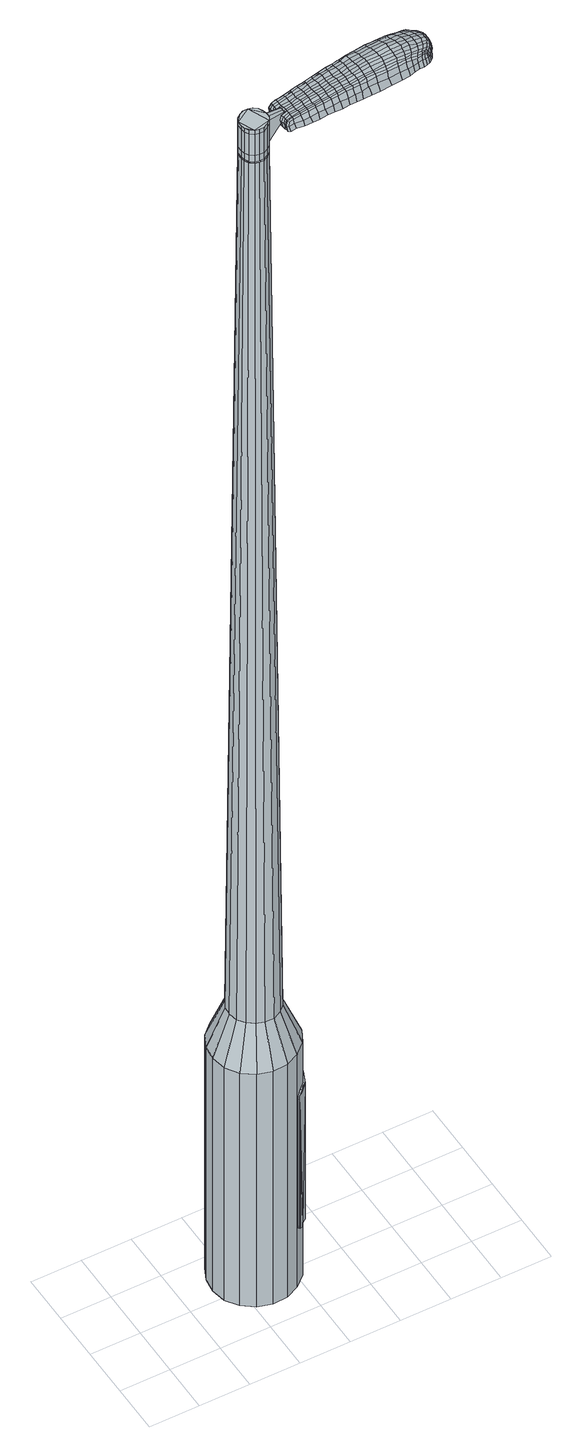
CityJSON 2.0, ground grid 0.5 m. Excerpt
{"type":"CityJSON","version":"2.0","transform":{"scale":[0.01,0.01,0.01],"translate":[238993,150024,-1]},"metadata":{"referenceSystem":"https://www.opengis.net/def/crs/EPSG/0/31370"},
"CityObjects":{
"object1":{"type":"GenericCityObject","attributes":{"cluster":875,"mean_distance_to_centroid":0.294,"new_centroid_x":238994.19,"new_centroid_y":150024.62,"mean_distance_to_camera":12.63,"H1":6.26,"H2":5.08,"Z_final":111.78,"cluster2":-1,"proj_x":238994.61,"proj_y":150031.89,"id_line":88950,"bearing_l":93.27,"distance":7.28,"orientation":"right","G_obj":3.27},"geometry":[{"type":"MultiSurface","lod":"2","boundaries":[[[0,1,2,3]],[[1,4,5,2]],[[4,6,7,5]],[[6,8,9,7]],[[8,10,11,9]],[[10,12,13,11]],[[12,14,15,13]],[[14,16,17,15]],[[16,18,19,17]],[[18,20,21,19]],[[20,22,23,21]],[[22,24,25,23]],[[24,26,27,25]],[[26,28,29,27]],[[28,30,31,29]],[[30,32,33,31]],[[32,34,35,33]],[[34,0,3,35]],[[36,37,38,39]],[[38,40,41,42]],[[41,43,42]],[[42,44,45,46]],[[45,47,46]],[[46,48,49,50]],[[49,51,50]],[[42,46,50,38]],[[50,52,39,38]],[[53,36,39]],[[2,5,7,35]],[[7,9,11,15]],[[11,13,15]],[[15,17,19,23]],[[19,21,23]],[[23,25,27,31]],[[27,29,31]],[[15,23,31,7]],[[31,33,35,7]],[[3,2,35]],[[1,0,54,55]],[[0,34,56,54]],[[34,32,57,56]],[[32,30,58,57]],[[30,28,59,58]],[[28,26,60,59]],[[26,24,61,60]],[[24,22,62,61]],[[22,20,63,62]],[[20,18,64,63]],[[18,16,65,64]],[[16,14,66,65]],[[14,12,67,66]],[[12,10,68,67]],[[10,8,69,68]],[[8,6,70,69]],[[6,4,71,70]],[[4,1,55,71]],[[55,54,72,73]],[[54,56,74,72]],[[56,57,75,74]],[[57,58,76,75]],[[58,59,77,76]],[[59,60,78,77]],[[60,61,79,78]],[[61,62,80,79]],[[62,63,81,80]],[[63,64,82,81]],[[64,65,83,82]],[[65,66,84,83]],[[66,67,85,84]],[[67,68,86,85]],[[68,69,87,86]],[[69,70,88,87]],[[70,71,89,88]],[[71,55,73,89]],[[72,90,91,92]],[[74,93,90,72]],[[94,95,93,74]],[[96,97,95,94]],[[77,98,97,96]],[[78,99,98,77]],[[79,100,99,78]],[[101,102,100,79]],[[103,104,102,101]],[[82,105,104,103]],[[83,106,105,82]],[[107,108,106,83]],[[109,110,108,107]],[[111,112,110,109]],[[87,113,112,111]],[[88,114,113,87]],[[115,116,114,88]],[[92,91,116,115]],[[117,118,119,120]],[[121,117,120,122]],[[123,121,122,124]],[[125,123,124,126]],[[127,125,126,128]],[[129,127,128,130]],[[131,129,130,132]],[[133,131,132,134]],[[135,133,134,136]],[[137,135,136,138]],[[139,137,138,140]],[[141,139,140,142]],[[143,141,142,144]],[[145,143,144,146]],[[147,145,146,148]],[[149,147,148,150]],[[73,72,92]],[[75,94,74]],[[75,76,96,94]],[[76,77,96]],[[80,101,79]],[[80,81,103,101]],[[81,82,103]],[[84,107,83]],[[84,85,109,107]],[[85,86,111,109]],[[86,87,111]],[[89,115,88]],[[89,73,92,115]],[[151,91,90]],[[151,152,116,91]],[[152,114,116]],[[153,112,113]],[[153,154,110,112]],[[154,155,108,110]],[[155,106,108]],[[156,104,105]],[[156,157,102,104]],[[157,100,102]],[[158,97,98]],[[158,159,95,97]],[[159,93,95]],[[39,52,149,160]],[[151,90,161,150]],[[53,39,160,118]],[[90,93,119,161]],[[36,53,118,117]],[[93,159,120,119]],[[37,36,117,121]],[[159,158,122,120]],[[38,37,121,123]],[[158,98,124,122]],[[40,38,123,125]],[[98,99,126,124]],[[41,40,125,127]],[[99,100,128,126]],[[43,41,127,129]],[[100,157,130,128]],[[42,43,129,131]],[[157,156,132,130]],[[44,42,131,133]],[[156,105,134,132]],[[45,44,133,135]],[[105,106,136,134]],[[47,45,135,137]],[[106,155,138,136]],[[46,47,137,139]],[[155,154,140,138]],[[48,46,139,141]],[[154,153,142,140]],[[49,48,141,143]],[[153,113,144,142]],[[51,49,143,145]],[[113,114,146,144]],[[50,51,145,147]],[[114,152,148,146]],[[52,50,147,149]],[[152,151,150,148]],[[149,150,162,163]],[[150,161,164,162]],[[161,119,165,164]],[[119,118,166,165]],[[118,160,167,166]],[[160,149,163,167]],[[168,169,170,171]],[[172,168,171,173]],[[168,172,174,175]],[[169,168,175,176]],[[177,178,179,180]],[[181,177,180,182]],[[177,181,183,184]],[[178,177,184,185]],[[186,187,188,189]],[[190,186,189,191]],[[186,190,192,193]],[[187,186,193,194]],[[195,196,197,198]],[[199,195,198,200]],[[195,199,201,202]],[[196,195,202,203]],[[204,205,206,207]],[[208,204,207,209]],[[204,208,210,211]],[[205,204,211,212]],[[213,214,215,216]],[[217,213,216,218]],[[213,217,219,220]],[[214,213,220,221]],[[222,223,224,225]],[[214,222,225,215]],[[222,214,221,226]],[[223,222,226,227]],[[228,229,230,231]],[[223,228,231,224]],[[228,223,227,232]],[[229,228,232,233]],[[234,172,173,235]],[[229,234,235,230]],[[234,229,233,236]],[[172,234,236,174]],[[237,238,239,240]],[[241,237,240,242]],[[237,241,243,244]],[[238,237,244,245]],[[246,247,248,249]],[[238,246,249,239]],[[246,238,245,250]],[[247,246,250,251]],[[252,253,254,255]],[[247,252,255,248]],[[252,247,251,256]],[[253,252,256,257]],[[258,259,260,261]],[[253,258,261,254]],[[258,253,257,262]],[[259,258,262,263]],[[264,169,176,265]],[[259,264,265,260]],[[264,259,263,266]],[[169,264,266,170]],[[267,268,269,270]],[[271,267,270,272]],[[267,271,273,274]],[[268,267,274,275]],[[276,277,278,279]],[[268,276,279,269]],[[276,268,275,280]],[[277,276,280,281]],[[282,283,284,285]],[[277,282,285,278]],[[282,277,281,286]],[[283,282,286,287]],[[288,181,182,289]],[[283,288,289,284]],[[288,283,287,290]],[[181,288,290,183]],[[291,292,293,294]],[[295,291,294,296]],[[291,295,297,298]],[[292,291,298,299]],[[300,301,302,303]],[[292,300,303,293]],[[300,292,299,304]],[[301,300,304,305]],[[306,307,308,309]],[[301,306,309,302]],[[306,301,305,310]],[[307,306,310,311]],[[312,313,314,315]],[[307,312,315,308]],[[312,307,311,316]],[[313,312,316,317]],[[318,178,185,319]],[[313,318,319,314]],[[318,313,317,320]],[[178,318,320,179]],[[321,207,206,322]],[[323,321,322,324]],[[321,323,325,326]],[[207,321,326,209]],[[327,323,324,328]],[[329,327,328,330]],[[327,329,331,332]],[[323,327,332,325]],[[333,329,330,334]],[[335,333,334,336]],[[333,335,337,338]],[[329,333,338,331]],[[339,335,336,340]],[[341,339,340,342]],[[339,341,343,344]],[[335,339,344,337]],[[345,341,342,346]],[[196,345,346,197]],[[345,196,203,347]],[[341,345,347,343]],[[348,349,194,193]],[[350,348,193,192]],[[348,350,351,352]],[[349,348,352,353]],[[354,355,353,352]],[[356,354,352,351]],[[354,356,357,358]],[[355,354,358,359]],[[360,361,359,358]],[[362,360,358,357]],[[360,362,363,364]],[[361,360,364,365]],[[366,367,365,364]],[[368,366,364,363]],[[366,368,201,199]],[[367,366,199,200]],[[369,370,371,372]],[[271,369,372,273]],[[369,271,272,373]],[[370,369,373,374]],[[375,190,191,376]],[[370,375,376,371]],[[375,370,374,377]],[[190,375,377,192]],[[378,379,380,381]],[[217,378,381,219]],[[378,217,218,382]],[[379,378,382,383]],[[384,385,386,387]],[[379,384,387,380]],[[384,379,383,388]],[[385,384,388,389]],[[390,187,194,391]],[[385,390,391,386]],[[390,385,389,392]],[[187,390,392,188]],[[393,394,395,396]],[[175,393,396,176]],[[393,175,174,397]],[[394,393,397,398]],[[399,400,401,402]],[[394,399,402,395]],[[399,394,398,403]],[[400,399,403,404]],[[405,198,197,406]],[[400,405,406,401]],[[405,400,404,407]],[[198,405,407,200]],[[408,409,410,411]],[[180,408,411,182]],[[408,180,179,412]],[[409,408,412,413]],[[414,202,201,415]],[[409,414,415,410]],[[414,409,413,416]],[[202,414,416,203]],[[417,418,419,420]],[[295,417,420,297]],[[417,295,296,421]],[[418,417,421,422]],[[423,208,209,424]],[[418,423,424,419]],[[423,418,422,425]],[[208,423,425,210]],[[426,427,428,429]],[[241,426,429,243]],[[426,241,242,430]],[[427,426,430,431]],[[432,433,434,435]],[[427,432,435,428]],[[432,427,431,436]],[[433,432,436,437]],[[438,205,212,439]],[[433,438,439,434]],[[438,433,437,440]],[[205,438,440,206]],[[441,442,431,430]],[[240,441,430,242]],[[441,240,239,443]],[[442,441,443,444]],[[445,446,437,436]],[[442,445,436,431]],[[445,442,444,447]],[[446,445,447,448]],[[449,322,206,440]],[[446,449,440,437]],[[449,446,448,450]],[[322,449,450,324]],[[451,452,453,454]],[[298,451,454,299]],[[451,298,297,420]],[[452,451,420,419]],[[455,326,325,456]],[[452,455,456,453]],[[455,452,419,424]],[[326,455,424,209]],[[457,458,444,443]],[[249,457,443,239]],[[457,249,248,459]],[[458,457,459,460]],[[461,462,448,447]],[[458,461,447,444]],[[461,458,460,463]],[[462,461,463,464]],[[465,328,324,450]],[[462,465,450,448]],[[465,462,464,466]],[[328,465,466,330]],[[467,468,469,470]],[[304,467,470,305]],[[467,304,299,454]],[[468,467,454,453]],[[471,332,331,472]],[[468,471,472,469]],[[471,468,453,456]],[[332,471,456,325]],[[473,474,460,459]],[[255,473,459,248]],[[473,255,254,475]],[[474,473,475,476]],[[477,478,464,463]],[[474,477,463,460]],[[477,474,476,479]],[[478,477,479,480]],[[481,334,330,466]],[[478,481,466,464]],[[481,478,480,482]],[[334,481,482,336]],[[483,484,485,486]],[[310,483,486,311]],[[483,310,305,470]],[[484,483,470,469]],[[487,338,337,488]],[[484,487,488,485]],[[487,484,469,472]],[[338,487,472,331]],[[489,490,476,475]],[[261,489,475,254]],[[489,261,260,491]],[[490,489,491,492]],[[493,494,480,479]],[[490,493,479,476]],[[493,490,492,495]],[[494,493,495,496]],[[497,340,336,482]],[[494,497,482,480]],[[497,494,496,498]],[[340,497,498,342]],[[499,500,501,502]],[[316,499,502,317]],[[499,316,311,486]],[[500,499,486,485]],[[503,344,343,504]],[[500,503,504,501]],[[503,500,485,488]],[[344,503,488,337]],[[505,506,492,491]],[[265,505,491,260]],[[505,265,176,396]],[[506,505,396,395]],[[507,508,496,495]],[[506,507,495,492]],[[507,506,395,402]],[[508,507,402,401]],[[509,346,342,498]],[[508,509,498,496]],[[509,508,401,406]],[[346,509,406,197]],[[510,511,413,412]],[[320,510,412,179]],[[510,320,317,502]],[[511,510,502,501]],[[512,347,203,416]],[[511,512,416,413]],[[512,511,501,504]],[[347,512,504,343]],[[513,514,374,373]],[[270,513,373,272]],[[513,270,269,515]],[[514,513,515,516]],[[517,350,192,377]],[[514,517,377,374]],[[517,514,516,518]],[[350,517,518,351]],[[519,520,521,522]],[[220,519,522,221]],[[519,220,219,381]],[[520,519,381,380]],[[523,524,525,526]],[[520,523,526,521]],[[523,520,380,387]],[[524,523,387,386]],[[527,349,353,528]],[[524,527,528,525]],[[527,524,386,391]],[[349,527,391,194]],[[529,530,516,515]],[[279,529,515,269]],[[529,279,278,531]],[[530,529,531,532]],[[533,356,351,518]],[[530,533,518,516]],[[533,530,532,534]],[[356,533,534,357]],[[535,536,537,538]],[[226,535,538,227]],[[535,226,221,522]],[[536,535,522,521]],[[539,540,541,542]],[[536,539,542,537]],[[539,536,521,526]],[[540,539,526,525]],[[543,355,359,544]],[[540,543,544,541]],[[543,540,525,528]],[[355,543,528,353]],[[545,546,532,531]],[[285,545,531,278]],[[545,285,284,547]],[[546,545,547,548]],[[549,362,357,534]],[[546,549,534,532]],[[549,546,548,550]],[[362,549,550,363]],[[551,552,553,554]],[[232,551,554,233]],[[551,232,227,538]],[[552,551,538,537]],[[555,556,557,558]],[[552,555,558,553]],[[555,552,537,542]],[[556,555,542,541]],[[559,361,365,560]],[[556,559,560,557]],[[559,556,541,544]],[[361,559,544,359]],[[561,562,548,547]],[[289,561,547,284]],[[561,289,182,411]],[[562,561,411,410]],[[563,368,363,550]],[[562,563,550,548]],[[563,562,410,415]],[[368,563,415,201]],[[564,565,398,397]],[[236,564,397,174]],[[564,236,233,554]],[[565,564,554,553]],[[566,567,404,403]],[[565,566,403,398]],[[566,565,553,558]],[[567,566,558,557]],[[568,367,200,407]],[[567,568,407,404]],[[568,567,557,560]],[[367,568,560,365]],[[569,570,571,572]],[[572,571,573,574]],[[575,573,571,576]],[[576,571,570,577]],[[578,579,580,581]],[[581,580,582,583]],[[584,582,580,585]],[[585,580,579,586]],[[587,588,589,590]],[[590,589,591,592]],[[593,591,589,594]],[[594,589,588,595]],[[596,597,598,599]],[[599,598,600,601]],[[602,600,598,603]],[[603,598,597,604]],[[605,606,607,608]],[[608,607,609,610]],[[611,609,607,612]],[[612,607,606,613]],[[614,615,616,617]],[[617,616,618,619]],[[620,618,616,621]],[[621,616,615,622]],[[623,624,625,626]],[[626,625,615,614]],[[622,615,625,627]],[[627,625,624,628]],[[629,630,631,632]],[[632,631,624,623]],[[628,624,631,633]],[[633,631,630,634]],[[574,573,635,636]],[[636,635,630,629]],[[634,630,635,637]],[[637,635,573,575]],[[638,639,640,641]],[[641,640,642,643]],[[644,642,640,645]],[[645,640,639,646]],[[647,648,649,650]],[[650,649,639,638]],[[646,639,649,651]],[[651,649,648,652]],[[653,654,655,656]],[[656,655,648,647]],[[652,648,655,657]],[[657,655,654,658]],[[659,660,661,662]],[[662,661,654,653]],[[658,654,661,663]],[[663,661,660,664]],[[577,570,665,666]],[[666,665,660,659]],[[664,660,665,667]],[[667,665,570,569]],[[668,669,670,671]],[[671,670,672,673]],[[674,672,670,675]],[[675,670,669,676]],[[677,678,679,680]],[[680,679,669,668]],[[676,669,679,681]],[[681,679,678,682]],[[683,684,685,686]],[[686,685,678,677]],[[682,678,685,687]],[[687,685,684,688]],[[583,582,689,690]],[[690,689,684,683]],[[688,684,689,691]],[[691,689,582,584]],[[692,693,694,695]],[[695,694,696,697]],[[698,696,694,699]],[[699,694,693,700]],[[701,702,703,704]],[[704,703,693,692]],[[700,693,703,705]],[[705,703,702,706]],[[707,708,709,710]],[[710,709,702,701]],[[706,702,709,711]],[[711,709,708,712]],[[713,714,715,716]],[[716,715,708,707]],[[712,708,715,717]],[[717,715,714,718]],[[586,579,719,720]],[[720,719,714,713]],[[718,714,719,721]],[[721,719,579,578]],[[605,608,722,723]],[[723,722,724,725]],[[726,724,722,727]],[[727,722,608,610]],[[725,724,728,729]],[[729,728,730,731]],[[732,730,728,733]],[[733,728,724,726]],[[731,730,734,735]],[[735,734,736,737]],[[738,736,734,739]],[[739,734,730,732]],[[737,736,740,741]],[[741,740,742,743]],[[744,742,740,745]],[[745,740,736,738]],[[743,742,746,747]],[[747,746,597,596]],[[604,597,746,748]],[[748,746,742,744]],[[595,749,750,594]],[[594,750,751,593]],[[752,751,750,753]],[[753,750,749,754]],[[754,755,756,753]],[[753,756,757,752]],[[758,757,756,759]],[[759,756,755,760]],[[760,761,762,759]],[[759,762,763,758]],[[764,763,762,765]],[[765,762,761,766]],[[766,767,768,765]],[[765,768,769,764]],[[602,769,768,600]],[[600,768,767,601]],[[770,771,772,773]],[[773,772,672,674]],[[673,672,772,774]],[[774,772,771,775]],[[592,591,776,777]],[[777,776,771,770]],[[775,771,776,778]],[[778,776,591,593]],[[779,780,781,782]],[[782,781,618,620]],[[619,618,781,783]],[[783,781,780,784]],[[785,786,787,788]],[[788,787,780,779]],[[784,780,787,789]],[[789,787,786,790]],[[595,588,791,792]],[[792,791,786,785]],[[790,786,791,793]],[[793,791,588,587]],[[794,795,796,797]],[[797,796,576,577]],[[575,576,796,798]],[[798,796,795,799]],[[800,801,802,803]],[[803,802,795,794]],[[799,795,802,804]],[[804,802,801,805]],[[596,599,806,807]],[[807,806,801,800]],[[805,801,806,808]],[[808,806,599,601]],[[809,810,811,812]],[[812,811,581,583]],[[578,581,811,813]],[[813,811,810,814]],[[602,603,815,816]],[[816,815,810,809]],[[814,810,815,817]],[[817,815,603,604]],[[818,819,820,821]],[[821,820,696,698]],[[697,696,820,822]],[[822,820,819,823]],[[610,609,824,825]],[[825,824,819,818]],[[823,819,824,826]],[[826,824,609,611]],[[827,828,642,644]],[[643,642,829]],[[642,828,829]],[[830,831,832,833]],[[833,832,828,827]],[[829,828,832,834]],[[834,832,831,835]],[[613,606,836,837]],[[837,836,831,830]],[[835,831,836,838]],[[838,836,606,605]],[[839,840,829]],[[829,840,641,643]],[[638,641,840,841]],[[841,840,839,842]],[[835,843,844,834]],[[834,844,839,829]],[[842,839,844,845]],[[845,844,843,846]],[[605,723,847,838]],[[838,847,843,835]],[[846,843,847,848]],[[848,847,723,725]],[[849,850,851,852]],[[852,851,699,700]],[[698,699,851,821]],[[821,851,850,818]],[[726,727,853,854]],[[854,853,850,849]],[[818,850,853,825]],[[825,853,727,610]],[[842,855,856,841]],[[841,856,650,638]],[[647,650,856,857]],[[857,856,855,858]],[[846,859,860,845]],[[845,860,855,842]],[[858,855,860,861]],[[861,860,859,862]],[[725,729,863,848]],[[848,863,859,846]],[[862,859,863,864]],[[864,863,729,731]],[[865,866,867,868]],[[868,867,705,706]],[[700,705,867,852]],[[852,867,866,849]],[[732,733,869,870]],[[870,869,866,865]],[[849,866,869,854]],[[854,869,733,726]],[[858,871,872,857]],[[857,872,656,647]],[[653,656,872,873]],[[873,872,871,874]],[[862,875,876,861]],[[861,876,871,858]],[[874,871,876,877]],[[877,876,875,878]],[[731,735,879,864]],[[864,879,875,862]],[[878,875,879,880]],[[880,879,735,737]],[[881,882,883,884]],[[884,883,711,712]],[[706,711,883,868]],[[868,883,882,865]],[[738,739,885,886]],[[886,885,882,881]],[[865,882,885,870]],[[870,885,739,732]],[[874,887,888,873]],[[873,888,662,653]],[[659,662,888,889]],[[889,888,887,890]],[[878,891,892,877]],[[877,892,887,874]],[[890,887,892,893]],[[893,892,891,894]],[[737,741,895,880]],[[880,895,891,878]],[[894,891,895,896]],[[896,895,741,743]],[[897,898,899,900]],[[900,899,717,718]],[[712,717,899,884]],[[884,899,898,881]],[[744,745,901,902]],[[902,901,898,897]],[[881,898,901,886]],[[886,901,745,738]],[[890,903,904,889]],[[889,904,666,659]],[[577,666,904,797]],[[797,904,903,794]],[[894,905,906,893]],[[893,906,903,890]],[[794,903,906,803]],[[803,906,905,800]],[[743,747,907,896]],[[896,907,905,894]],[[800,905,907,807]],[[807,907,747,596]],[[814,908,909,813]],[[813,909,721,578]],[[718,721,909,900]],[[900,909,908,897]],[[604,748,910,817]],[[817,910,908,814]],[[897,908,910,902]],[[902,910,748,744]],[[775,911,912,774]],[[774,912,671,673]],[[668,671,912,913]],[[913,912,911,914]],[[593,751,915,778]],[[778,915,911,775]],[[914,911,915,916]],[[916,915,751,752]],[[917,918,919,920]],[[920,919,621,622]],[[620,621,919,782]],[[782,919,918,779]],[[921,922,923,924]],[[924,923,918,917]],[[779,918,923,788]],[[788,923,922,785]],[[754,749,925,926]],[[926,925,922,921]],[[785,922,925,792]],[[792,925,749,595]],[[914,927,928,913]],[[913,928,680,668]],[[677,680,928,929]],[[929,928,927,930]],[[752,757,931,916]],[[916,931,927,914]],[[930,927,931,932]],[[932,931,757,758]],[[933,934,935,936]],[[936,935,627,628]],[[622,627,935,920]],[[920,935,934,917]],[[937,938,939,940]],[[940,939,934,933]],[[917,934,939,924]],[[924,939,938,921]],[[760,755,941,942]],[[942,941,938,937]],[[921,938,941,926]],[[926,941,755,754]],[[930,943,944,929]],[[929,944,686,677]],[[683,686,944,945]],[[945,944,943,946]],[[758,763,947,932]],[[932,947,943,930]],[[946,943,947,948]],[[948,947,763,764]],[[949,950,951,952]],[[952,951,633,634]],[[628,633,951,936]],[[936,951,950,933]],[[953,954,955,956]],[[956,955,950,949]],[[933,950,955,940]],[[940,955,954,937]],[[766,761,957,958]],[[958,957,954,953]],[[937,954,957,942]],[[942,957,761,760]],[[946,959,960,945]],[[945,960,690,683]],[[583,690,960,812]],[[812,960,959,809]],[[764,769,961,948]],[[948,961,959,946]],[[809,959,961,816]],[[816,961,769,602]],[[799,962,963,798]],[[798,963,637,575]],[[634,637,963,952]],[[952,963,962,949]],[[805,964,965,804]],[[804,965,962,799]],[[949,962,965,956]],[[956,965,964,953]],[[601,767,966,808]],[[808,966,964,805]],[[953,964,966,958]],[[958,966,767,766]],[[569,572,171,170]],[[572,574,173,171]],[[584,585,184,183]],[[585,586,185,184]],[[587,590,189,188]],[[590,592,191,189]],[[611,612,211,210]],[[612,613,212,211]],[[614,617,216,215]],[[617,619,218,216]],[[623,626,225,224]],[[626,614,215,225]],[[629,632,231,230]],[[632,623,224,231]],[[574,636,235,173]],[[636,629,230,235]],[[644,645,244,243]],[[645,646,245,244]],[[646,651,250,245]],[[651,652,251,250]],[[652,657,256,251]],[[657,658,257,256]],[[658,663,262,257]],[[663,664,263,262]],[[664,667,266,263]],[[667,569,170,266]],[[674,675,274,273]],[[675,676,275,274]],[[676,681,280,275]],[[681,682,281,280]],[[682,687,286,281]],[[687,688,287,286]],[[688,691,290,287]],[[691,584,183,290]],[[692,695,294,293]],[[695,697,296,294]],[[701,704,303,302]],[[704,692,293,303]],[[707,710,309,308]],[[710,701,302,309]],[[713,716,315,314]],[[716,707,308,315]],[[586,720,319,185]],[[720,713,314,319]],[[770,773,372,371]],[[773,674,273,372]],[[592,777,376,191]],[[777,770,371,376]],[[619,783,382,218]],[[783,784,383,382]],[[784,789,388,383]],[[789,790,389,388]],[[790,793,392,389]],[[793,587,188,392]],[[697,822,421,296]],[[822,823,422,421]],[[823,826,425,422]],[[826,611,210,425]],[[827,644,429,428]],[[644,243,429]],[[830,833,435,434]],[[833,827,428,435]],[[613,837,439,212]],[[837,830,434,439]],[[967,968,969,970]],[[971,972,970,969]],[[973,974,975,976]],[[977,978,979,980]],[[968,981,982,969]],[[983,971,969,982]],[[984,973,976,985]],[[986,987,978,977]],[[981,988,989,982]],[[989,990,983,982]],[[991,984,985,992]],[[993,987,986,994]],[[988,995,996,989]],[[996,997,990,989]],[[998,991,992,999]],[[1000,993,994,1001]],[[1002,1003,1004,1005]],[[1006,1007,1003,1002]],[[1006,1008,1009,1007]],[[1008,1010,1011,1009]],[[1012,1013,1014,1015]],[[1016,1017,1013,1012]],[[1018,1019,1017,1016]],[[1020,1021,1019,1018]],[[1015,1004,1003,1012]],[[1012,1003,1007,1016]],[[1007,1009,1018,1016]],[[1009,1011,1020,1018]],[[976,975,972,971]],[[985,976,971,983]],[[990,992,985,983]],[[997,999,992,990]],[[977,980,974,973]],[[986,977,973,984]],[[994,986,984,991]],[[1001,994,991,998]],[[978,1002,1005,979]],[[987,1006,1002,978]],[[1008,1006,987,993]],[[1010,1008,993,1000]],[[1022,1023,1024,1025]],[[1024,1026,1027,1028]],[[1024,1028,1029,1030]],[[1024,1030,1025]],[[1031,1022,1025,1032]],[[1033,1032,1025,1034]],[[1035,1034,1025]],[[1036,1024,1023,1037]],[[1038,1036,1037,1039]],[[1040,1038,1039,1041]],[[1042,1040,1041,1043]],[[1044,1042,1043,1045]],[[1045,1046,1047,1048]],[[1045,1048,1049,1050]],[[1045,1050,1051,1052]],[[1051,1053,1054,1055]],[[1051,1055,1056,1057]],[[1051,1057,1052]],[[1045,1052,1044]],[[1058,1059,1023,1022]],[[1060,1061,1026,1024]],[[1062,1063,1035,1025]],[[1059,1064,1037,1023]],[[1065,1060,1024,1036]],[[1064,1066,1039,1037]],[[1067,1065,1036,1038]],[[1066,1068,1041,1039]],[[1069,1067,1038,1040]],[[1068,1070,1043,1041]],[[1071,1069,1040,1042]],[[1070,1072,1045,1043]],[[1073,1071,1042,1044]],[[1072,1074,1046,1045]],[[1075,1076,1053,1051]],[[1077,1073,1044,1052]],[[1047,1046,1074,1078]],[[1048,1047,1078,1079]],[[1049,1048,1079,1080]],[[1050,1049,1080,1081]],[[1051,1050,1081,1075]],[[1082,1058,1022,1031]],[[1083,1082,1031,1032]],[[1084,1083,1032,1033]],[[1085,1084,1033,1034]],[[1063,1085,1034,1035]],[[1027,1026,1061,1086]],[[1054,1053,1076,1087]],[[1028,1027,1086,1088]],[[1029,1028,1088,1089]],[[1030,1029,1089,1090]],[[1025,1030,1090,1062]],[[1055,1054,1087,1091]],[[1056,1055,1091,1092]],[[1057,1056,1092,1093]],[[1052,1057,1093,1077]]]}]}
},
"vertices":[
[163,66,384],[162,52,384],[162,52,96],[163,66,96],[155,39,384],[155,39,96],[144,29,384],[144,29,96],[131,23,384],[131,23,96],[116,22,384],[116,22,96],[102,26,384],[102,26,96],[90,35,384],[90,35,96],[82,47,384],[82,47,96],[79,62,384],[79,62,96],[81,76,384],[81,76,96],[87,89,384],[87,89,96],[98,99,384],[98,99,96],[111,105,384],[111,105,96],[126,106,384],[126,106,96],[140,102,384],[140,102,96],[152,93,384],[152,93,96],[160,81,384],[160,81,96],[131,73,1524],[127,76,1524],[123,77,1524],[134,65,1524],[118,77,1524],[114,75,1524],[108,68,1524],[110,72,1524],[108,63,1524],[109,59,1524],[115,52,1524],[111,55,1524],[119,51,1524],[124,51,1524],[132,56,1524],[128,53,1524],[134,60,1524],[133,69,1524],[146,65,429],[145,57,429],[144,74,429],[139,81,429],[132,86,429],[124,89,429],[115,89,429],[107,85,429],[101,79,429],[97,71,429],[96,63,429],[98,54,429],[103,47,429],[110,42,429],[118,39,429],[127,39,429],[135,43,429],[141,49,429],[134,65,1483],[134,60,1483],[133,69,1483],[131,73,1483],[127,76,1483],[123,77,1483],[118,77,1483],[114,75,1483],[110,72,1483],[108,68,1483],[108,63,1483],[109,59,1483],[111,55,1483],[115,52,1483],[119,51,1483],[124,51,1483],[128,53,1483],[132,56,1483],[134,65,1485],[133,60,1485],[133,60,1483],[133,69,1485],[130,73,1483],[130,73,1485],[127,75,1483],[127,75,1485],[123,77,1485],[118,77,1485],[114,75,1485],[111,72,1483],[111,72,1485],[109,68,1483],[109,68,1485],[108,63,1485],[109,59,1485],[112,55,1483],[112,55,1485],[115,53,1483],[115,53,1485],[120,51,1483],[120,51,1485],[124,51,1485],[128,53,1485],[131,56,1483],[131,56,1485],[131,73,1519],[133,69,1519],[133,69,1493],[131,73,1493],[127,76,1519],[127,76,1493],[123,77,1519],[123,77,1493],[118,77,1519],[118,77,1493],[114,75,1519],[114,75,1493],[110,72,1519],[110,72,1493],[108,68,1519],[108,68,1493],[108,63,1519],[108,63,1493],[109,59,1519],[109,59,1493],[111,55,1519],[111,55,1493],[115,52,1519],[115,52,1493],[119,51,1519],[119,51,1493],[124,51,1519],[124,51,1493],[128,53,1519],[128,53,1493],[132,56,1519],[132,56,1493],[134,60,1519],[134,60,1493],[134,60,1485],[132,56,1485],[119,51,1485],[115,52,1485],[111,55,1485],[108,68,1485],[110,72,1485],[127,76,1485],[131,73,1485],[134,65,1519],[134,65,1493],[153,63,1513],[153,63,1518],[153,66,1513],[153,69,1513],[153,69,1518],[153,66,1518],[228,51,1519],[221,50,1518],[222,49,1509],[230,49,1510],[237,51,1519],[238,49,1510],[236,52,1526],[227,52,1525],[220,52,1525],[226,89,1519],[219,88,1518],[218,87,1525],[225,87,1525],[235,90,1519],[234,88,1526],[236,91,1510],[227,91,1510],[220,90,1509],[300,76,1519],[301,72,1519],[302,72,1513],[301,76,1513],[299,80,1519],[300,80,1513],[298,79,1524],[299,76,1524],[299,72,1524],[227,71,1530],[219,71,1529],[219,68,1529],[227,68,1530],[236,72,1531],[236,69,1531],[235,76,1530],[226,75,1530],[219,75,1529],[146,67,1512],[146,64,1512],[147,64,1517],[147,67,1517],[146,70,1512],[147,69,1517],[147,70,1506],[147,67,1506],[147,64,1506],[287,55,1519],[284,55,1519],[285,53,1512],[288,54,1512],[290,56,1518],[291,55,1512],[289,57,1522],[287,57,1523],[284,56,1524],[279,54,1519],[274,53,1519],[275,52,1512],[280,53,1512],[279,55,1524],[273,54,1525],[268,52,1519],[260,52,1519],[261,50,1511],[269,51,1511],[267,54,1526],[259,53,1526],[248,51,1519],[250,50,1510],[248,53,1526],[154,51,1513],[162,50,1513],[161,52,1518],[154,52,1517],[149,51,1512],[150,52,1516],[150,50,1506],[155,50,1507],[163,49,1507],[169,50,1514],[177,50,1515],[176,52,1520],[169,52,1519],[171,49,1507],[178,49,1507],[184,50,1515],[192,50,1516],[191,52,1522],[184,52,1521],[186,49,1508],[193,49,1508],[199,50,1517],[207,50,1517],[206,52,1524],[198,52,1523],[201,49,1508],[208,49,1509],[214,50,1518],[213,52,1524],[215,49,1509],[286,91,1519],[283,91,1519],[282,90,1524],[286,90,1523],[288,91,1518],[288,90,1522],[289,92,1512],[287,92,1512],[284,93,1512],[278,91,1519],[272,92,1519],[272,90,1525],[277,90,1524],[279,93,1512],[273,93,1512],[266,92,1519],[258,91,1519],[257,90,1526],[265,90,1526],[267,93,1511],[259,93,1511],[247,91,1519],[246,89,1526],[248,92,1510],[153,81,1513],[160,82,1513],[161,83,1507],[154,82,1507],[147,80,1512],[148,81,1506],[148,79,1516],[152,80,1517],[160,80,1518],[168,83,1514],[175,83,1515],[176,85,1507],[169,84,1507],[167,81,1519],[175,82,1520],[183,84,1515],[190,85,1516],[191,87,1508],[184,86,1508],[182,83,1521],[189,84,1522],[197,86,1517],[205,87,1517],[206,88,1509],[199,88,1508],[197,84,1523],[204,85,1524],[212,88,1518],[213,89,1509],[211,86,1524],[153,67,1519],[153,64,1519],[160,67,1520],[160,65,1520],[160,70,1520],[152,70,1519],[167,68,1522],[168,65,1522],[175,68,1523],[175,65,1523],[175,71,1523],[167,71,1521],[182,69,1524],[182,66,1524],[190,69,1525],[190,66,1525],[190,72,1525],[182,72,1524],[197,70,1526],[197,67,1526],[204,70,1527],[205,67,1527],[204,73,1527],[197,73,1526],[212,70,1528],[212,67,1528],[212,74,1528],[296,75,1527],[296,72,1527],[295,79,1526],[290,79,1527],[291,75,1528],[292,71,1528],[285,75,1529],[285,71,1529],[284,79,1528],[277,79,1530],[278,74,1530],[278,71,1530],[270,74,1531],[271,70,1531],[270,78,1530],[261,78,1531],[261,74,1531],[261,70,1531],[249,73,1531],[249,69,1531],[248,77,1531],[291,90,1518],[293,88,1519],[294,89,1513],[291,91,1513],[289,89,1523],[292,87,1523],[296,84,1519],[297,84,1513],[295,84,1524],[292,57,1518],[294,59,1518],[292,59,1523],[290,58,1523],[293,56,1513],[295,58,1513],[296,62,1519],[299,65,1519],[297,65,1524],[295,62,1523],[297,61,1513],[299,65,1513],[300,68,1519],[298,68,1524],[301,68,1513],[227,54,1528],[227,56,1528],[220,55,1528],[220,53,1527],[236,54,1528],[236,56,1529],[227,58,1529],[227,61,1530],[220,61,1529],[220,58,1528],[236,58,1529],[236,62,1530],[227,65,1530],[219,64,1529],[236,65,1531],[225,86,1528],[225,84,1529],[234,84,1529],[234,87,1528],[218,85,1527],[218,83,1528],[226,80,1529],[235,80,1530],[219,79,1528],[145,79,1512],[145,77,1512],[147,76,1517],[147,78,1517],[146,80,1506],[146,77,1506],[146,73,1512],[147,73,1517],[146,74,1506],[147,52,1512],[147,54,1512],[148,53,1506],[148,51,1506],[148,53,1517],[148,54,1517],[147,56,1512],[146,59,1512],[147,58,1506],[147,55,1506],[148,56,1517],[148,59,1517],[146,61,1512],[147,61,1506],[147,61,1517],[153,53,1519],[153,54,1519],[161,53,1520],[161,55,1520],[153,57,1519],[153,59,1519],[161,57,1520],[160,59,1520],[153,62,1519],[160,62,1520],[152,78,1519],[152,76,1519],[160,77,1520],[159,79,1520],[152,73,1519],[160,74,1520],[168,53,1521],[168,55,1521],[176,53,1522],[176,55,1522],[168,57,1521],[168,60,1521],[175,57,1522],[175,60,1523],[168,62,1522],[175,63,1523],[167,80,1521],[167,78,1521],[174,79,1522],[174,81,1522],[167,75,1521],[175,75,1522],[183,53,1523],[183,55,1523],[191,53,1524],[190,55,1524],[183,57,1523],[183,60,1524],[190,58,1525],[190,60,1525],[183,63,1524],[190,63,1525],[182,81,1523],[182,79,1523],[189,80,1524],[189,82,1524],[182,76,1524],[189,76,1525],[198,53,1525],[198,55,1525],[205,53,1526],[205,55,1526],[198,58,1526],[198,61,1526],[205,58,1527],[205,61,1527],[197,64,1526],[205,64,1527],[196,83,1525],[197,81,1525],[204,81,1526],[204,84,1526],[197,77,1526],[204,78,1527],[213,53,1527],[212,55,1527],[212,58,1527],[212,61,1528],[212,64,1528],[211,84,1527],[211,82,1527],[211,78,1528],[287,89,1525],[289,87,1525],[283,89,1526],[285,87,1526],[292,83,1526],[288,83,1527],[288,58,1525],[290,59,1525],[286,59,1526],[285,57,1525],[292,62,1525],[294,65,1526],[290,64,1527],[288,61,1526],[296,68,1526],[291,68,1527],[278,89,1526],[280,87,1527],[272,89,1527],[273,87,1528],[282,83,1528],[275,83,1529],[279,56,1526],[281,58,1527],[275,58,1528],[273,56,1527],[283,61,1527],[284,64,1528],[277,63,1529],[276,60,1528],[285,67,1528],[278,67,1530],[266,89,1528],[267,87,1529],[258,88,1528],[259,86,1529],[268,83,1529],[260,82,1530],[267,55,1528],[268,57,1528],[260,57,1529],[259,55,1528],[269,60,1529],[270,63,1530],[261,63,1530],[261,59,1530],[270,67,1530],[261,66,1531],[246,88,1529],[246,85,1529],[247,81,1530],[247,54,1528],[248,56,1529],[248,59,1530],[249,62,1530],[249,66,1531],[223,51,1509],[221,52,1518],[228,53,1518],[230,51,1509],[237,53,1519],[238,51,1510],[236,54,1525],[227,54,1525],[220,54,1525],[219,85,1525],[219,86,1518],[226,87,1518],[226,86,1525],[235,88,1519],[234,86,1525],[236,89,1510],[228,89,1509],[221,88,1509],[299,72,1513],[298,72,1519],[298,75,1519],[299,75,1513],[297,79,1519],[298,79,1513],[296,79,1524],[297,75,1524],[297,72,1524],[220,68,1528],[220,71,1528],[227,71,1529],[227,68,1529],[236,72,1529],[236,69,1529],[236,75,1529],[227,75,1529],[219,74,1528],[149,64,1516],[148,64,1512],[148,67,1512],[149,67,1516],[148,70,1512],[149,70,1516],[149,70,1506],[149,67,1506],[149,64,1506],[285,55,1512],[284,57,1519],[287,57,1518],[288,56,1512],[289,58,1518],[290,57,1512],[288,59,1522],[286,58,1523],[283,58,1523],[275,54,1512],[273,55,1519],[279,56,1519],[280,55,1512],[278,57,1524],[273,56,1525],[261,52,1511],[260,54,1519],[268,54,1519],[269,53,1511],[267,56,1525],[259,55,1526],[248,53,1519],[250,52,1510],[247,55,1526],[161,54,1518],[162,52,1513],[155,53,1513],[154,53,1517],[149,53,1512],[150,54,1515],[150,52,1506],[156,52,1506],[163,51,1507],[176,54,1520],[177,52,1514],[170,52,1514],[169,54,1519],[171,51,1507],[178,51,1507],[191,54,1522],[192,52,1516],[185,52,1515],[184,54,1521],[186,51,1508],[193,51,1508],[206,54,1523],[207,52,1517],[199,52,1516],[198,54,1522],[201,51,1508],[208,51,1508],[214,52,1517],[213,54,1524],[215,51,1509],[282,88,1523],[282,89,1519],[286,89,1518],[285,88,1523],[288,89,1518],[287,88,1522],[288,90,1512],[287,90,1512],[283,91,1512],[271,88,1525],[272,90,1519],[278,89,1519],[277,88,1524],[279,91,1512],[273,91,1512],[258,88,1526],[258,89,1519],[266,90,1519],[265,88,1525],[267,91,1511],[259,91,1511],[247,89,1519],[246,87,1526],[248,90,1510],[162,81,1507],[161,80,1513],[153,79,1513],[154,80,1506],[148,78,1512],[149,79,1506],[149,77,1515],[153,78,1517],[160,79,1518],[177,83,1507],[176,81,1514],[168,81,1514],[169,82,1507],[167,79,1519],[175,80,1520],[191,85,1508],[190,83,1516],[183,82,1515],[184,84,1508],[182,81,1521],[190,82,1522],[206,86,1508],[205,85,1517],[198,84,1516],[199,86,1508],[197,83,1522],[204,83,1523],[212,86,1517],[213,87,1509],[211,84,1524],[154,67,1518],[154,64,1518],[161,67,1519],[161,65,1519],[160,70,1519],[153,70,1518],[168,68,1520],[168,65,1520],[175,68,1521],[176,66,1521],[175,71,1521],[168,71,1520],[183,69,1523],[183,66,1523],[190,69,1524],[190,66,1524],[190,72,1524],[183,72,1523],[198,70,1525],[198,67,1525],[205,70,1526],[205,67,1526],[205,73,1526],[198,73,1525],[212,70,1527],[213,67,1527],[212,74,1527],[295,72,1526],[295,75,1526],[293,79,1525],[290,79,1526],[291,75,1526],[291,72,1526],[285,71,1528],[284,75,1528],[283,78,1527],[276,78,1528],[277,74,1529],[277,71,1529],[270,70,1530],[270,74,1530],[269,78,1529],[261,77,1530],[261,73,1530],[261,70,1530],[249,69,1530],[249,73,1530],[248,76,1530],[292,87,1513],[291,86,1518],[289,88,1518],[290,89,1512],[288,87,1523],[290,86,1523],[294,83,1519],[295,83,1513],[293,82,1523],[291,61,1523],[292,60,1518],[290,59,1518],[289,59,1523],[291,58,1512],[293,59,1512],[295,66,1523],[297,66,1519],[295,63,1519],[293,63,1523],[295,62,1513],[297,65,1513],[298,69,1519],[296,69,1524],[299,69,1513],[220,56,1527],[227,56,1527],[227,55,1527],[220,55,1526],[236,55,1527],[236,56,1528],[220,62,1528],[227,62,1528],[227,59,1528],[220,59,1527],[236,59,1528],[236,62,1529],[227,65,1529],[220,65,1528],[236,65,1529],[234,84,1528],[226,83,1527],[226,85,1527],[234,85,1527],[219,84,1526],[219,82,1527],[226,79,1528],[235,80,1528],[219,79,1527],[149,76,1516],[148,77,1512],[147,78,1512],[148,77,1516],[148,79,1506],[149,78,1506],[148,73,1512],[149,73,1516],[149,74,1506],[150,53,1506],[149,54,1512],[150,54,1516],[150,58,1506],[149,59,1512],[149,56,1512],[150,55,1506],[150,57,1516],[150,59,1516],[149,61,1512],[149,61,1506],[149,62,1516],[154,55,1518],[154,54,1518],[161,54,1519],[161,55,1519],[154,59,1518],[154,57,1518],[161,57,1519],[161,60,1519],[154,62,1518],[161,62,1519],[160,77,1519],[153,76,1518],[153,77,1518],[160,78,1519],[153,73,1518],[160,74,1519],[169,55,1520],[169,54,1520],[176,54,1521],[176,55,1521],[168,60,1520],[169,57,1520],[176,57,1521],[176,60,1521],[168,63,1520],[176,63,1521],[175,78,1521],[168,78,1520],[167,79,1520],[175,80,1521],[168,74,1520],[175,75,1521],[184,55,1522],[184,54,1522],[191,54,1523],[191,55,1523],[183,60,1522],[183,58,1522],[191,58,1523],[191,61,1524],[183,63,1523],[191,63,1524],[190,80,1523],[182,79,1522],[182,80,1522],[190,81,1523],[183,76,1522],[190,76,1523],[198,56,1524],[198,55,1524],[206,55,1525],[206,56,1525],[198,61,1525],[198,58,1524],[206,58,1525],[205,61,1526],[198,64,1525],[205,64,1526],[204,81,1525],[197,80,1524],[197,82,1524],[204,82,1525],[197,77,1524],[205,77,1525],[213,56,1526],[213,55,1526],[213,61,1527],[213,58,1526],[213,64,1527],[212,82,1526],[211,83,1526],[212,78,1526],[288,86,1524],[286,87,1524],[283,87,1525],[285,86,1525],[291,82,1525],[287,83,1525],[286,60,1525],[289,60,1524],[287,59,1524],[284,59,1525],[289,65,1526],[293,66,1525],[291,63,1524],[287,62,1525],[294,69,1525],[290,68,1526],[279,86,1526],[278,87,1526],[272,87,1526],[273,86,1527],[282,82,1526],[275,82,1527],[274,58,1527],[280,59,1526],[279,58,1526],[273,57,1526],[276,64,1528],[283,65,1527],[282,62,1526],[275,61,1527],[284,68,1527],[277,67,1528],[267,86,1527],[266,87,1527],[258,87,1527],[258,85,1528],[268,82,1528],[260,81,1529],[260,57,1528],[268,58,1527],[267,57,1527],[259,56,1527],[261,63,1529],[270,64,1529],[269,61,1528],[260,60,1528],[270,67,1529],[261,67,1530],[247,85,1528],[246,86,1528],[247,81,1529],[248,57,1528],[247,56,1528],[249,63,1529],[248,60,1529],[249,66,1530],[150,52,1508],[149,59,1508],[182,59,1509],[183,51,1509],[204,60,1510],[204,51,1510],[243,61,1512],[244,52,1512],[226,51,1511],[225,60,1511],[261,62,1513],[275,64,1514],[275,55,1514],[262,53,1513],[149,65,1508],[182,67,1509],[203,68,1510],[243,71,1512],[225,70,1511],[261,72,1513],[274,72,1514],[149,72,1508],[181,75,1509],[203,77,1510],[242,80,1512],[224,79,1511],[274,81,1514],[260,81,1513],[148,79,1508],[181,83,1509],[202,86,1510],[242,89,1512],[224,88,1511],[273,90,1514],[260,90,1513],[288,65,1514],[293,66,1514],[293,59,1514],[288,56,1514],[287,73,1514],[292,73,1514],[287,82,1514],[292,81,1514],[287,90,1514],[291,88,1514],[297,69,1515],[300,73,1515],[300,72,1515],[297,65,1515],[297,74,1515],[300,74,1515],[297,78,1515],[300,75,1515],[296,82,1515],[300,76,1515],[138,104,334],[142,103,334],[142,103,165],[128,107,171],[138,104,165],[134,105,165],[131,106,166],[129,106,167],[128,107,169],[134,105,334],[131,106,333],[129,106,332],[128,107,331],[128,107,328],[153,94,165],[153,94,334],[161,81,165],[161,81,334],[165,66,165],[165,66,334],[163,51,165],[163,51,334],[157,38,165],[157,38,334],[153,35,334],[151,32,334],[149,30,333],[147,29,332],[146,28,331],[146,28,328],[153,35,165],[146,28,171],[146,28,169],[147,29,167],[149,30,166],[151,32,165],[137,101,334],[141,100,334],[141,100,165],[137,101,165],[127,104,171],[127,104,328],[151,92,334],[151,92,165],[159,80,334],[159,80,165],[162,66,334],[162,66,165],[160,52,334],[160,52,165],[154,40,334],[154,40,165],[151,37,334],[144,30,328],[144,30,171],[151,37,165],[149,34,334],[147,32,333],[145,31,332],[144,30,331],[133,102,334],[131,103,333],[129,104,332],[128,104,331],[133,102,165],[144,30,169],[131,103,166],[129,104,167],[128,104,169],[145,31,167],[147,32,166],[149,34,165]
]}
